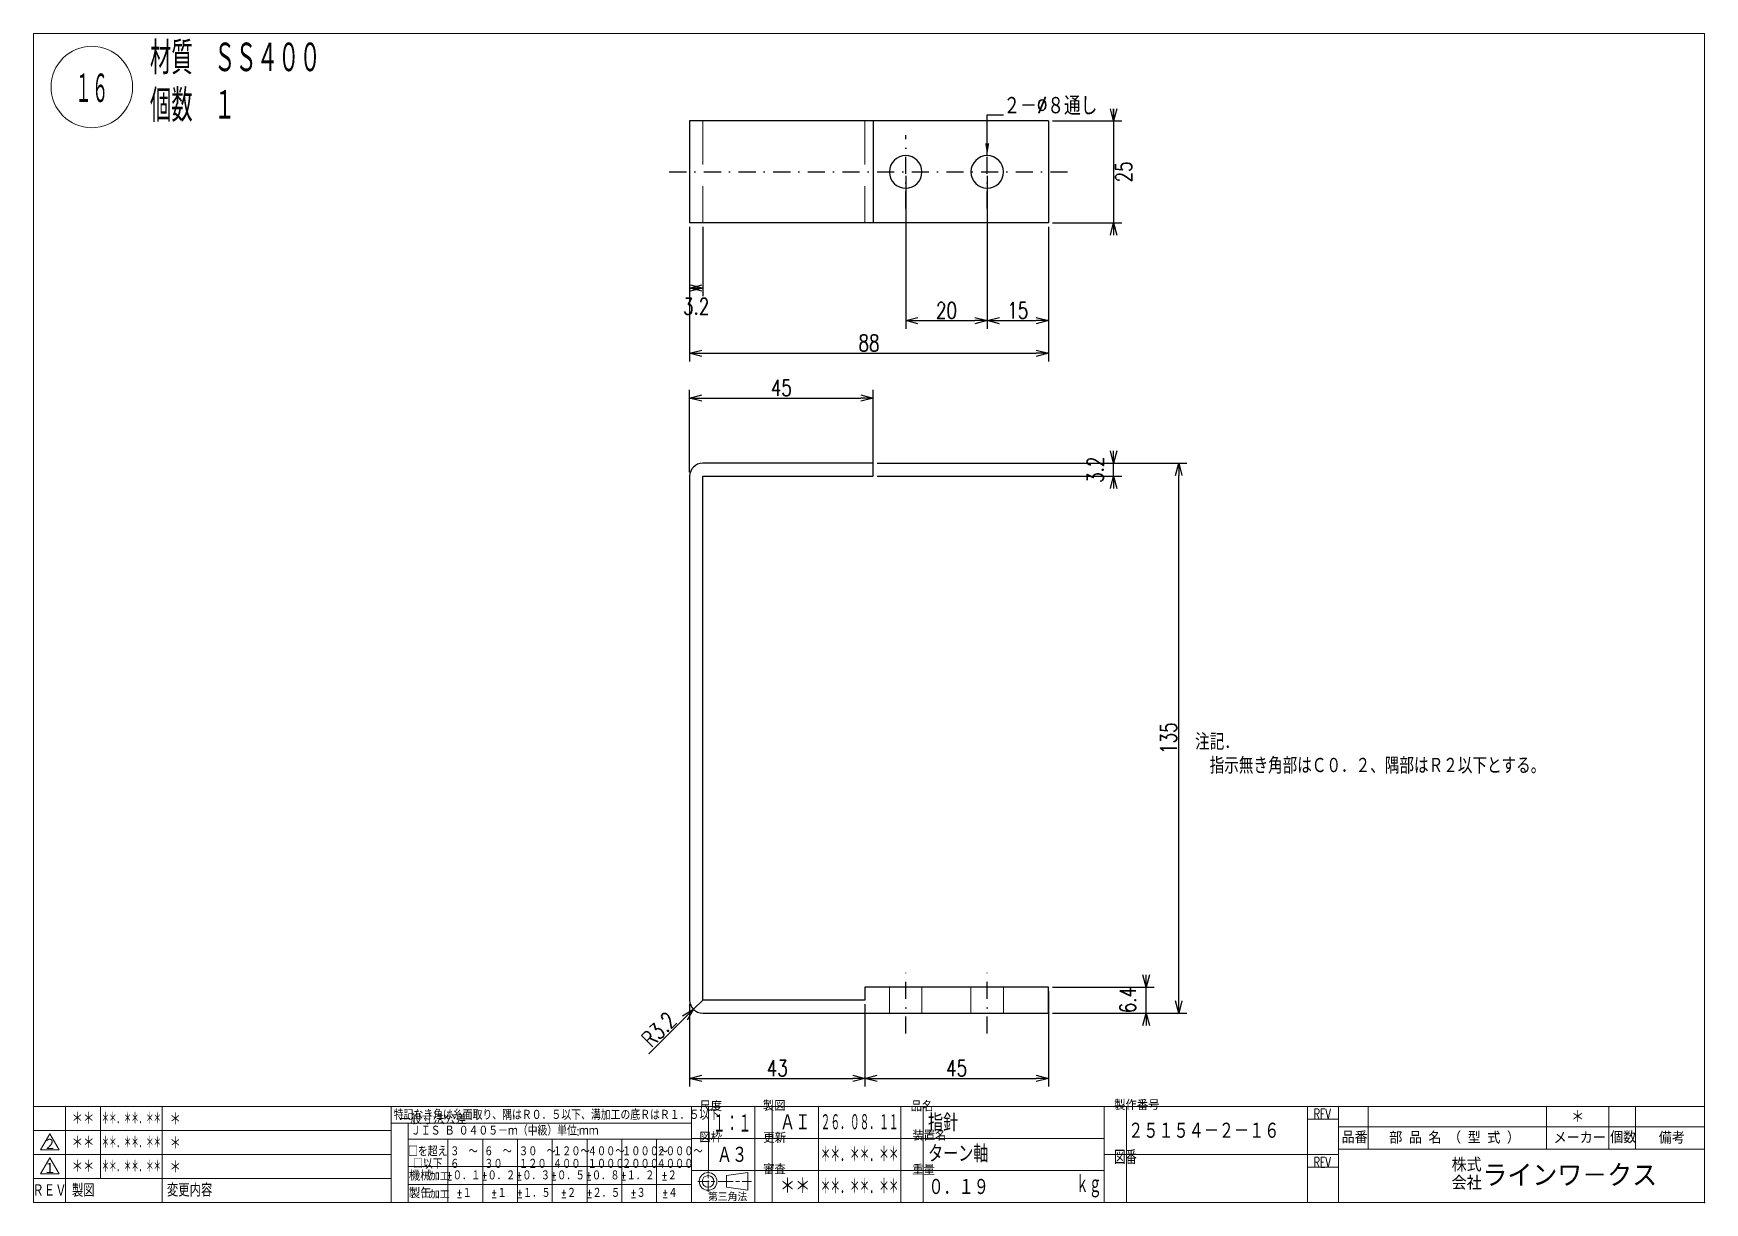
# Model space of a CAD drawing. Header units: millimetres. Extents: x 5 to 415, y 5 to 292.
import ezdxf

# ---------------------------------------------------------------- set-up
doc = ezdxf.new("R2010")
doc.units = ezdxf.units.MM
doc.header["$LTSCALE"] = 8.4
doc.linetypes.add('DASHDOT', pattern=[1, 0.5, -0.25, 0, -0.25])
doc.linetypes.add('HIDDEN', pattern=[1.905, 1.27, -0.635])
for name, color, linetype in [('1', 7, 'CONTINUOUS'), ('2', 7, 'CONTINUOUS'), ('254', 7, 'CONTINUOUS')]:
    doc.layers.add(name, color=color, linetype=linetype)
doc.styles.add('GMM001', font='txt.shx', dxfattribs={"bigfont": 'bigfont.shx'})
doc.styles.add('GMM003', font='txt.shx', dxfattribs={"width": 0.91125, "bigfont": 'bigfont.shx'})
doc.styles.add('GMM004', font='txt.shx', dxfattribs={"width": 0.666667, "bigfont": 'bigfont.shx'})
doc.styles.add('GMM007', font='txt.shx', dxfattribs={"width": 0.625, "bigfont": 'bigfont.shx'})
doc.styles.add('GMM008', font='txt.shx', dxfattribs={"width": 0.8, "bigfont": 'bigfont.shx'})
doc.styles.add('GMM009', font='txt.shx', dxfattribs={"width": 0.493827, "bigfont": 'bigfont.shx'})
doc.styles.add('GMM010', font='txt.shx', dxfattribs={"width": 0.7, "bigfont": 'bigfont.shx'})
doc.styles.add('GMM011', font='txt.shx', dxfattribs={"width": 0.95, "bigfont": 'bigfont.shx'})
doc.styles.add('GMM012', font='txt.shx', dxfattribs={"width": 1.066667, "bigfont": 'bigfont.shx'})
doc.styles.add('GMM014', font='txt.shx', dxfattribs={"width": 0.827273, "bigfont": 'bigfont.shx'})
doc.styles.add('GMM015', font='txt.shx', dxfattribs={"width": 0.411523, "bigfont": 'bigfont.shx'})
doc.styles.add('STANDARD1', font='TXT', dxfattribs={"bigfont": 'BIGFONT'})
doc.styles.add('VF001', font='txt.shx', dxfattribs={"width": 0.548697})
doc.styles.add('VF002', font='txt.shx', dxfattribs={"width": 0.428571})
doc.styles.add('VF003', font='txt.shx', dxfattribs={"width": 0.75})
doc.dimstyles.new('GEN001', dxfattribs={"dimtxt": 4, "dimasz": 3, "dimexe": 2, "dimexo": 1, "dimgap": 0.5, "dimtad": 3, "dimdsep": 46, "dimtxsty": 'VF003', "dimblk1": 'OPEN30', "dimblk2": 'OPEN30', "dimsah": 1, "dimcen": 1, "dimclrd": 3, "dimclre": 3, "dimclrt": 7, "dimazin": 3, "dimtfac": 1, "dimtmove": 0, "dimatfit": 3})
doc.dimstyles.new('GEN002', dxfattribs={"dimtxt": 4, "dimasz": 3, "dimexe": 2, "dimexo": 1, "dimgap": 0.5, "dimtad": 3, "dimdsep": 46, "dimtxsty": 'VF003', "dimblk1": 'OPEN30', "dimblk2": 'OPEN30', "dimsah": 1, "dimcen": 1, "dimclrd": 3, "dimclre": 3, "dimclrt": 7, "dimazin": 3, "dimtfac": 1, "dimtmove": 0, "dimatfit": 3})
doc.dimstyles.new('GEN003', dxfattribs={"dimtxt": 4, "dimasz": 3, "dimexe": 2, "dimexo": 1, "dimgap": 0.5, "dimtad": 3, "dimdsep": 46, "dimtxsty": 'VF003', "dimblk1": 'OPEN30', "dimblk2": 'OPEN30', "dimsah": 1, "dimcen": 1, "dimclrd": 3, "dimclre": 3, "dimclrt": 7, "dimazin": 3, "dimtfac": 1, "dimtmove": 0, "dimatfit": 3})
doc.dimstyles.new('GEN004', dxfattribs={"dimtxt": 4, "dimasz": 3, "dimexe": 2, "dimexo": 1, "dimgap": 0.5, "dimtad": 3, "dimdsep": 46, "dimtxsty": 'VF003', "dimblk1": 'OPEN30', "dimblk2": 'OPEN30', "dimsah": 1, "dimcen": 1, "dimclrd": 3, "dimclre": 3, "dimclrt": 7, "dimazin": 3, "dimtfac": 1, "dimtmove": 0, "dimatfit": 3})
doc.dimstyles.new('GEN005', dxfattribs={"dimtxt": 4, "dimasz": 3, "dimexe": 2, "dimexo": 1, "dimgap": 0.5, "dimtad": 3, "dimdsep": 46, "dimtxsty": 'VF003', "dimblk1": 'OPEN30', "dimblk2": 'OPEN30', "dimsah": 1, "dimcen": 1, "dimclrd": 3, "dimclre": 3, "dimclrt": 7, "dimazin": 3, "dimtfac": 1, "dimtmove": 0, "dimatfit": 3})
doc.dimstyles.new('GEN006', dxfattribs={"dimtxt": 4, "dimasz": 3, "dimexe": 2, "dimexo": 1, "dimgap": 0.5, "dimtad": 3, "dimdsep": 46, "dimtxsty": 'VF003', "dimblk1": 'OPEN30', "dimblk2": 'OPEN30', "dimsah": 1, "dimcen": 1, "dimclrd": 3, "dimclre": 3, "dimclrt": 7, "dimazin": 3, "dimtfac": 1, "dimtmove": 0, "dimatfit": 3})
doc.dimstyles.new('GEN007', dxfattribs={"dimtxt": 4, "dimasz": 3, "dimexe": 2, "dimexo": 1, "dimgap": 0.5, "dimtad": 3, "dimdsep": 46, "dimtxsty": 'VF003', "dimblk1": 'OPEN30', "dimblk2": 'OPEN30', "dimsah": 1, "dimcen": 1, "dimclrd": 3, "dimclre": 3, "dimclrt": 7, "dimazin": 3, "dimtfac": 1, "dimtmove": 0, "dimatfit": 3})
doc.dimstyles.new('GEN008', dxfattribs={"dimtxt": 4, "dimasz": 3, "dimexe": 2, "dimexo": 1, "dimgap": 0.5, "dimtad": 3, "dimdsep": 46, "dimtxsty": 'VF003', "dimblk1": 'OPEN30', "dimblk2": 'OPEN30', "dimsah": 1, "dimcen": 1, "dimclrd": 3, "dimclre": 3, "dimclrt": 7, "dimazin": 3, "dimtfac": 1, "dimtmove": 0, "dimatfit": 3})
doc.dimstyles.new('GEN009', dxfattribs={"dimtxt": 4, "dimasz": 3, "dimexe": 2, "dimexo": 1, "dimgap": 0.5, "dimtad": 3, "dimdsep": 46, "dimtxsty": 'VF003', "dimblk1": 'OPEN30', "dimblk2": 'OPEN30', "dimsah": 1, "dimcen": 1, "dimclrd": 3, "dimclre": 3, "dimclrt": 7, "dimazin": 3, "dimtfac": 1, "dimtmove": 0, "dimatfit": 3})
doc.dimstyles.new('GEN010', dxfattribs={"dimtxt": 4, "dimasz": 3, "dimexe": 2, "dimexo": 1, "dimgap": 0.5, "dimtad": 3, "dimdsep": 46, "dimtxsty": 'VF003', "dimblk1": 'OPEN30', "dimblk2": 'OPEN30', "dimsah": 1, "dimcen": 1, "dimclrd": 3, "dimclre": 3, "dimclrt": 7, "dimazin": 3, "dimtfac": 1, "dimtmove": 0, "dimatfit": 3})
doc.dimstyles.new('GEN011', dxfattribs={"dimtxt": 4, "dimasz": 3, "dimexe": 2, "dimexo": 1, "dimgap": 0.5, "dimtad": 3, "dimdsep": 46, "dimtxsty": 'VF003', "dimblk1": 'OPEN30', "dimblk2": 'OPEN30', "dimsah": 1, "dimcen": 1, "dimclrd": 3, "dimclre": 3, "dimclrt": 7, "dimazin": 3, "dimtfac": 1, "dimtmove": 0, "dimatfit": 3})
doc.dimstyles.new('GEN012', dxfattribs={"dimtxt": 4, "dimasz": 3, "dimexe": 2, "dimexo": 1, "dimgap": 0.5, "dimtad": 3, "dimdsep": 46, "dimtxsty": 'VF003', "dimblk1": 'OPEN30', "dimblk2": 'OPEN30', "dimsah": 1, "dimcen": 1, "dimclrd": 3, "dimclre": 3, "dimclrt": 7, "dimazin": 3, "dimtfac": 1, "dimtmove": 0, "dimatfit": 3})
doc.dimstyles.new('GENLDR', dxfattribs={"dimtxt": 4, "dimasz": 3, "dimexe": 2, "dimexo": 1, "dimgap": 0.5, "dimtad": 3, "dimdsep": 46, "dimtxsty": 'VF003', "dimblk1": 'OPEN30', "dimblk2": 'OPEN30', "dimsah": 1, "dimcen": 1, "dimclrd": 3, "dimclre": 3, "dimclrt": 7, "dimazin": 3, "dimtfac": 1, "dimtmove": 0, "dimatfit": 3})

# ---------------------------------------------------------------- blocks, each defined once
blk = doc.blocks.new('BLOCK004')
at = {"layer": '2', "color": 7, "linetype": 'CONTINUOUS', "lineweight": 20}
for p, q in [((170.52, 12.75), (170.52, 12.12)), ((168.04, 10.2), (170.8, 10.2)), ((170.52, 11.88), (170.52, 10.97)), ((170.52, 10.45), (170.52, 7.67)), ((171.25, 10.2), (172.2, 10.2)), ((172.99, 10.2), (176.68, 10.2)), ((177.3, 10.2), (178.25, 10.2)), ((178.92, 10.2), (181.17, 10.2))]:
    blk.add_line(p, q, dxfattribs=at)
blk.add_lwpolyline([(175.06, 11.63), (180.26, 12.38), (180.26, 8.02), (175.06, 8.76)], close=True, dxfattribs=at)
for radius in [2.18, 1.44]:
    blk.add_circle((170.52, 10.2), radius, dxfattribs=at)
blk = doc.blocks.new('BLOCK005')
at = {"layer": '2', "color": 3, "linetype": 'CONTINUOUS', "lineweight": 9}
for p, q in [((92.76, 24.47), (166.44, 24.47)), ((96.97, 20.55), (166.44, 20.55)), ((106.7, 20.55), (106.7, 5)), ((115.24, 20.55), (115.24, 5)), ((123.77, 20.55), (123.77, 5)), ((132.3, 20.55), (132.3, 5)), ((140.84, 20.55), (140.84, 5)), ((149.37, 20.55), (149.37, 5)), ((157.9, 20.55), (157.9, 5)), ((96.97, 13.85), (106.7, 13.85)), ((106.7, 13.85), (115.24, 13.85)), ((115.24, 13.85), (123.77, 13.85)), ((123.77, 13.85), (132.3, 13.85)), ((132.3, 13.85), (140.84, 13.85)), ((140.84, 13.85), (149.37, 13.85)), ((149.37, 13.85), (157.9, 13.85)), ((157.9, 13.85), (166.44, 13.85)), ((96.97, 9.42), (106.7, 9.42)), ((106.7, 9.42), (115.24, 9.42)), ((115.24, 9.42), (123.77, 9.42)), ((123.77, 9.42), (132.3, 9.42)), ((132.3, 9.42), (140.84, 9.42)), ((140.84, 9.42), (149.37, 9.42)), ((149.37, 9.42), (157.9, 9.42)), ((157.9, 9.42), (166.44, 9.42))]:
    blk.add_line(p, q, dxfattribs=at)
at = {"layer": '2', "color": 1, "linetype": 'CONTINUOUS', "lineweight": 15}
blk.add_lwpolyline([(92.76, 5), (166.44, 5), (166.44, 28.59), (92.76, 28.59)], close=True, dxfattribs=at)
at = {"layer": '254', "color": 3, "linetype": 'CONTINUOUS', "lineweight": 9}
blk.add_line((96.97, 5), (96.97, 24.47), dxfattribs=at)
at = {"layer": '254', "color": 3, "lineweight": 9, "style": 'STANDARD1', "width": 1.0935}
blk.add_text('一般寸法公差', height=2.311, dxfattribs=at).set_placement((94.7, 24.26))
at = {"layer": '254', "color": 3, "lineweight": 9, "insert": (93.39, 26.56), "char_height": 2.5425, "attachment_point": 4, "line_spacing_factor": 0.8, "style": 'GMM014'}
blk.add_mtext('\\T1.000000;特記なき角は糸面取り、隅はＲ０．５以下、溝加工の底ＲはＲ１．５以下', dxfattribs=at)
at = {"layer": '254', "color": 7, "lineweight": 20, "line_spacing_factor": 0.8}
for s, insert, char_height, attachment_point, style in [('\\W0.950000;\\T1.000000;ＪＩＳ\\W0.475000;\\T1.000000; \\W0.950000;\\T1.000000;Ｂ\\W0.475000;\\T1.000000; \\W0.950000;\\T1.000000;０４０５－ｍ（中級）単位\\W0.475000;\\T1.000000;:\\W0.950000;\\T1.000000;ｍｍ', (97.62, 22.59), 2.31134, 4, 'GMM011'), ('{\\T1.000000;□を超え}\\P{\\T1.000000;□以下}', (101.75, 18.7), 2.3113, 2, 'GMM011'), ('{\\T1.000000;３\u3000～}\\P{\\T1.000000;６}', (107.24, 18.7), 2.3113, 1, 'GMM010'), ('{\\T1.000000;６\u3000～}\\P{\\T1.000000;３０}', (115.59, 18.7), 2.3113, 1, 'GMM010'), ('{\\T1.000000;３０\u3000～}\\P{\\T1.000000;１２０}', (124.12, 18.7), 2.3113, 1, 'GMM010'), ('{\\T1.000000;１２０～}\\P{\\T1.000000;４００}', (132.43, 18.7), 2.3113, 1, 'GMM010'), ('{\\T1.000000;４００～}\\P{\\T1.000000;１０００}', (140.98, 18.7), 2.3113, 1, 'GMM010'), ('{\\T1.000000;１０００～}\\P{\\T1.000000;２０００}', (149.4, 18.7), 2.3113, 1, 'GMM010'), ('{\\T1.000000;２０００～}\\P{\\T1.000000;４０００}', (157.88, 18.7), 2.3113, 1, 'GMM010'), ('\\T1.000000;機械', (99.9, 11.63), 2.5425, 5, 'GMM001'), ('\\T1.000000;加工', (104.68, 11.34), 1.7335, 5, 'GMM012'), ('%%p\\T1.000000;０．１', (110.51, 11.63), 2.3113, 5, 'GMM010'), ('%%p\\T1.000000;０．２', (119.05, 11.63), 2.3113, 5, 'GMM010'), ('%%p\\T1.000000;０．３', (127.58, 11.63), 2.3113, 5, 'GMM010'), ('%%p\\T1.000000;０．５', (136.11, 11.63), 2.3113, 5, 'GMM010'), ('%%p\\T1.000000;０．８', (144.65, 11.63), 2.3113, 5, 'GMM010'), ('%%p\\T1.000000;１．２', (153.18, 11.63), 2.3113, 5, 'GMM010'), ('%%p\\T1.000000;２', (160.98, 11.63), 2.3113, 5, 'GMM010'), ('\\T1.000000;製缶', (99.9, 7.34), 2.5425, 5, 'GMM001'), ('%%p\\T1.000000;１', (110.66, 7.34), 2.3113, 5, 'GMM010'), ('%%p\\T1.000000;１', (119.2, 7.34), 2.3113, 5, 'GMM010'), ('%%p\\T1.000000;１．５', (127.73, 7.34), 2.3113, 5, 'GMM010'), ('%%p\\T1.000000;２', (136.26, 7.34), 2.3113, 5, 'GMM010'), ('%%p\\T1.000000;２．５', (144.8, 7.34), 2.3113, 5, 'GMM010'), ('%%p\\T1.000000;３', (153.33, 7.34), 2.3113, 5, 'GMM010'), ('%%p\\T1.000000;４', (161.13, 7.34), 2.3113, 5, 'GMM010'), ('\\T1.000000;加工', (104.68, 6.91), 1.7335, 5, 'GMM012')]:
    blk.add_mtext(s, dxfattribs=dict(at, insert=insert, char_height=char_height, attachment_point=attachment_point, style=style))
blk = doc.blocks.new('BLOCK006')
at = {"layer": '254', "color": 1, "linetype": 'CONTINUOUS', "lineweight": 15}
for p, q in [((9.02, 15.97), (6.7, 12.03)), ((9.02, 15.97), (11.33, 12.03)), ((11.33, 12.03), (6.7, 12.03))]:
    blk.add_line(p, q, dxfattribs=at)
at = {"layer": '254', "color": 7, "lineweight": 20, "insert": (9.02, 13.39), "char_height": 2.8434, "attachment_point": 5, "line_spacing_factor": 0.8, "style": 'GMM001'}
blk.add_mtext('\\T1.000000;１', dxfattribs=at)
blk = doc.blocks.new('BLOCK007')
at = {"layer": '254', "color": 1, "linetype": 'CONTINUOUS', "lineweight": 15}
for p, q in [((9.02, 21.86), (6.7, 17.93)), ((9.02, 21.86), (11.33, 17.93)), ((11.33, 17.93), (6.7, 17.93))]:
    blk.add_line(p, q, dxfattribs=at)
at = {"layer": '254', "color": 7, "lineweight": 20, "insert": (9.02, 19.29), "char_height": 2.8434, "attachment_point": 5, "line_spacing_factor": 0.8, "style": 'GMM001'}
blk.add_mtext('\\T1.000000;２', dxfattribs=at)
blk = doc.blocks.new('_OPEN30')
at = {"color": 0, "linetype": 'BYBLOCK'}
blk.add_line((0, 0), (-1, 0), dxfattribs=at)
blk.add_lwpolyline([(-1, 0.26), (0, 0), (-1, -0.26)], dxfattribs=at)
blk = doc.blocks.new('*D1')
at = {"color": 3}
for p, q in [((166, 244.5), (166, 211.5)), ((254, 244.5), (254, 211.5)), ((169, 213.5), (251, 213.5))]:
    blk.add_line(p, q, dxfattribs=at)
at = {"layer": 'Defpoints'}
for p in [(166, 245.5), (254, 245.5), (166, 213.5)]:
    blk.add_point(p, dxfattribs=at)
at = {"layer": '1', "color": 3, "xscale": 3, "yscale": 3, "rotation": 180}
blk.add_blockref('_OPEN30', (166, 213.5), dxfattribs=at)
at = {"layer": '1', "color": 3, "xscale": 3, "yscale": 3}
blk.add_blockref('_OPEN30', (254, 213.5), dxfattribs=at)
at = {"layer": '1', "color": 7, "insert": (210, 216), "char_height": 4, "attachment_point": 5, "style": 'VF003'}
blk.add_mtext('88', dxfattribs=at)
blk = doc.blocks.new('*D2')
at = {"color": 3}
for p, q in [((166, 53.7), (166, 33.5)), ((209, 53.7), (209, 33.5)), ((169, 35.5), (206, 35.5))]:
    blk.add_line(p, q, dxfattribs=at)
at = {"layer": 'Defpoints'}
for p in [(166, 54.7), (209, 54.7), (166, 35.5)]:
    blk.add_point(p, dxfattribs=at)
at = {"layer": '1', "color": 3, "xscale": 3, "yscale": 3, "rotation": 180}
blk.add_blockref('_OPEN30', (166, 35.5), dxfattribs=at)
at = {"layer": '1', "color": 3, "xscale": 3, "yscale": 3}
blk.add_blockref('_OPEN30', (209, 35.5), dxfattribs=at)
at = {"layer": '1', "color": 7, "insert": (187.5, 38), "char_height": 4, "attachment_point": 5, "style": 'VF003'}
blk.add_mtext('43', dxfattribs=at)
blk = doc.blocks.new('*D3')
at = {"color": 3}
for p, q in [((209, 53.7), (209, 33.5)), ((254, 56.9), (254, 33.5)), ((212, 35.5), (251, 35.5))]:
    blk.add_line(p, q, dxfattribs=at)
at = {"layer": 'Defpoints'}
for p in [(254, 57.9), (209, 54.7), (209, 35.5)]:
    blk.add_point(p, dxfattribs=at)
at = {"layer": '1', "color": 3, "xscale": 3, "yscale": 3, "rotation": 180}
blk.add_blockref('_OPEN30', (209, 35.5), dxfattribs=at)
at = {"layer": '1', "color": 3, "xscale": 3, "yscale": 3}
blk.add_blockref('_OPEN30', (254, 35.5), dxfattribs=at)
at = {"layer": '1', "color": 7, "insert": (231.5, 38), "char_height": 4, "attachment_point": 5, "style": 'VF003'}
blk.add_mtext('45', dxfattribs=at)
blk = doc.blocks.new('*D4')
at = {"color": 3}
for p, q in [((166, 184.3), (166, 204.5)), ((169, 202.5), (208, 202.5)), ((211, 184.3), (211, 204.5))]:
    blk.add_line(p, q, dxfattribs=at)
at = {"layer": 'Defpoints'}
for p in [(166, 202.5), (166, 183.3), (211, 183.3)]:
    blk.add_point(p, dxfattribs=at)
at = {"layer": '1', "color": 3, "xscale": 3, "yscale": 3, "rotation": 180}
blk.add_blockref('_OPEN30', (166, 202.5), dxfattribs=at)
at = {"layer": '1', "color": 3, "xscale": 3, "yscale": 3}
blk.add_blockref('_OPEN30', (211, 202.5), dxfattribs=at)
at = {"layer": '1', "color": 7, "insert": (188.5, 205), "char_height": 4, "attachment_point": 5, "style": 'VF003'}
blk.add_mtext('45', dxfattribs=at)
blk = doc.blocks.new('*D5')
at = {"color": 3}
for p, q in [((212, 186.5), (288, 186.5)), ((286, 54.5), (286, 183.5)), ((255, 51.5), (288, 51.5))]:
    blk.add_line(p, q, dxfattribs=at)
at = {"layer": 'Defpoints'}
for p in [(211, 186.5), (254, 51.5), (286, 51.5)]:
    blk.add_point(p, dxfattribs=at)
at = {"layer": '1', "color": 3, "xscale": 3, "yscale": 3}
for p, rotation in [((286, 186.5), 90), ((286, 51.5), 270)]:
    blk.add_blockref('_OPEN30', p, dxfattribs=dict(at, rotation=rotation))
at = {"layer": '1', "color": 7, "insert": (283.5, 119), "char_height": 4, "attachment_point": 5, "rotation": 90, "style": 'VF003'}
blk.add_mtext('135', dxfattribs=at)
blk = doc.blocks.new('*D6')
at = {"color": 3}
for p, q in [((255, 57.9), (280, 57.9)), ((278, 51.5), (278, 57.9)), ((255, 51.5), (280, 51.5))]:
    blk.add_line(p, q, dxfattribs=at)
at = {"layer": 'Defpoints'}
for p in [(254, 57.9), (254, 51.5), (278, 51.5)]:
    blk.add_point(p, dxfattribs=at)
at = {"layer": '1', "color": 3, "xscale": 3, "yscale": 3}
for p, rotation in [((278, 57.9), 270), ((278, 51.5), 90)]:
    blk.add_blockref('_OPEN30', p, dxfattribs=dict(at, rotation=rotation))
at = {"layer": '1', "color": 7, "insert": (273.5, 54.7), "char_height": 4, "attachment_point": 5, "rotation": 90, "style": 'VF003'}
blk.add_mtext('6.4', dxfattribs=at)
blk = doc.blocks.new('*D7')
at = {"color": 3}
for p, q in [((212, 186.5), (272, 186.5)), ((270, 183.3), (270, 186.5)), ((212, 183.3), (272, 183.3))]:
    blk.add_line(p, q, dxfattribs=at)
at = {"layer": 'Defpoints'}
for p in [(211, 186.5), (211, 183.3), (270, 183.3)]:
    blk.add_point(p, dxfattribs=at)
at = {"layer": '1', "color": 3, "xscale": 3, "yscale": 3}
for p, rotation in [((270, 186.5), 270), ((270, 183.3), 90)]:
    blk.add_blockref('_OPEN30', p, dxfattribs=dict(at, rotation=rotation))
at = {"layer": '1', "color": 7, "insert": (265.5, 184.9), "char_height": 4, "attachment_point": 5, "rotation": 90, "style": 'VF003'}
blk.add_mtext('3.2', dxfattribs=at)
blk = doc.blocks.new('*D8')
at = {"color": 3}
for p, q in [((169.2, 54.7), (166.94, 52.44)), ((164.82, 50.32), (155.98, 41.48))]:
    blk.add_line(p, q, dxfattribs=at)
at = {"layer": 'Defpoints'}
for p in [(169.2, 54.7), (166.94, 52.44)]:
    blk.add_point(p, dxfattribs=at)
at = {"layer": '1', "color": 3, "xscale": 3, "yscale": 3, "rotation": 45.000000000000085}
blk.add_blockref('_OPEN30', (166.94, 52.44), dxfattribs=at)
at = {"layer": '1', "color": 7, "insert": (158.45, 47.49), "char_height": 4, "attachment_point": 5, "rotation": 45, "style": 'VF003'}
blk.add_mtext('R3.2', dxfattribs=at)
blk = doc.blocks.new('*D9')
at = {"color": 3}
for p, q in [((270, 273.5), (270, 242.5)), ((255, 270.5), (272, 270.5)), ((255, 245.5), (272, 245.5))]:
    blk.add_line(p, q, dxfattribs=at)
at = {"layer": 'Defpoints'}
for p in [(254, 270.5), (270, 270.5), (254, 245.5)]:
    blk.add_point(p, dxfattribs=at)
at = {"layer": '1', "color": 3, "xscale": 3, "yscale": 3}
for p, rotation in [((270, 270.5), 270), ((270, 245.5), 90)]:
    blk.add_blockref('_OPEN30', p, dxfattribs=dict(at, rotation=rotation))
at = {"layer": '1', "color": 7, "insert": (272.5, 258), "char_height": 4, "attachment_point": 5, "rotation": 90, "style": 'VF003'}
blk.add_mtext('25', dxfattribs=at)
blk = doc.blocks.new('*D10')
at = {"color": 3}
for p, q in [((166, 244.5), (166, 227.5)), ((169.2, 244.5), (169.2, 227.5)), ((169.2, 229.5), (166, 229.5))]:
    blk.add_line(p, q, dxfattribs=at)
at = {"layer": 'Defpoints'}
for p in [(166, 245.5), (169.2, 245.5), (169.2, 229.5)]:
    blk.add_point(p, dxfattribs=at)
at = {"layer": '1', "color": 3, "xscale": 3, "yscale": 3, "rotation": 180}
blk.add_blockref('_OPEN30', (166, 229.5), dxfattribs=at)
at = {"layer": '1', "color": 3, "xscale": 3, "yscale": 3}
blk.add_blockref('_OPEN30', (169.2, 229.5), dxfattribs=at)
at = {"layer": '1', "color": 7, "insert": (167.6, 225), "char_height": 4, "attachment_point": 5, "style": 'VF003'}
blk.add_mtext('3.2', dxfattribs=at)
blk = doc.blocks.new('*D11')
at = {"color": 3}
for p, q in [((219, 257), (219, 219.5)), ((239, 257), (239, 219.5)), ((222, 221.5), (236, 221.5))]:
    blk.add_line(p, q, dxfattribs=at)
at = {"layer": 'Defpoints'}
for p in [(219, 258), (239, 258), (219, 221.5)]:
    blk.add_point(p, dxfattribs=at)
at = {"layer": '1', "color": 3, "xscale": 3, "yscale": 3, "rotation": 180}
blk.add_blockref('_OPEN30', (219, 221.5), dxfattribs=at)
at = {"layer": '1', "color": 3, "xscale": 3, "yscale": 3}
blk.add_blockref('_OPEN30', (239, 221.5), dxfattribs=at)
at = {"layer": '1', "color": 7, "insert": (229, 224), "char_height": 4, "attachment_point": 5, "style": 'VF003'}
blk.add_mtext('20', dxfattribs=at)
blk = doc.blocks.new('*D12')
at = {"color": 3}
for p, q in [((239, 257), (239, 219.5)), ((254, 244.5), (254, 219.5)), ((242, 221.5), (251, 221.5))]:
    blk.add_line(p, q, dxfattribs=at)
at = {"layer": 'Defpoints'}
for p in [(239, 258), (254, 245.5), (239, 221.5)]:
    blk.add_point(p, dxfattribs=at)
at = {"layer": '1', "color": 3, "xscale": 3, "yscale": 3, "rotation": 180}
blk.add_blockref('_OPEN30', (239, 221.5), dxfattribs=at)
at = {"layer": '1', "color": 3, "xscale": 3, "yscale": 3}
blk.add_blockref('_OPEN30', (254, 221.5), dxfattribs=at)
at = {"layer": '1', "color": 7, "insert": (246.5, 224), "char_height": 4, "attachment_point": 5, "style": 'VF003'}
blk.add_mtext('15', dxfattribs=at)

msp = doc.modelspace()

# ---------------------------------------------------------------- linework, layer by layer
at = {"color": 7, "linetype": 'Continuous', "lineweight": 25}
for p, q in [((166, 270.5), (166, 245.5)), ((169.2, 270.5), (166, 270.5)), ((211, 270.5), (169.2, 270.5)), ((211, 270.5), (211, 245.5)), ((254, 270.5), (211, 270.5)), ((254, 270.5), (254, 245.5)), ((169.2, 245.5), (166, 245.5)), ((211, 245.5), (169.2, 245.5)), ((254, 245.5), (211, 245.5)), ((211, 186.5), (169.2, 186.5)), ((211, 183.3), (211, 186.5)), ((166, 183.3), (166, 54.7)), ((169.2, 183.3), (211, 183.3)), ((169.2, 54.7), (169.2, 183.3)), ((209, 57.9), (209, 54.7)), ((254, 57.9), (209, 57.9)), ((254, 51.5), (254, 57.9)), ((209, 54.7), (169.2, 54.7)), ((169.2, 51.5), (254, 51.5))]:
    msp.add_line(p, q, dxfattribs=at)
at = {"color": 7, "linetype": 'HIDDEN', "lineweight": 18}
for p, q in [((169.2, 270.5), (169.2, 245.5)), ((209, 270.5), (209, 245.5)), ((215, 51.5), (215, 57.9)), ((223, 51.5), (223, 57.9)), ((235, 51.5), (235, 57.9)), ((243, 51.5), (243, 57.9))]:
    msp.add_line(p, q, dxfattribs=at)
at = {"color": 3, "linetype": 'DASHDOT'}
for p, q in [((219, 249), (219, 267)), ((239, 249), (239, 267)), ((161, 258), (259, 258)), ((219, 46.5), (219, 62.9)), ((239, 46.5), (239, 62.9))]:
    msp.add_line(p, q, dxfattribs=at)
at = {"color": 7, "linetype": 'Continuous', "lineweight": 25}
for centre, radius, start, end in [((219, 258), 4, 0, 180), ((239, 258), 4, 0, 180), ((219, 258), 4, 180, 0), ((239, 258), 4, 180, 0), ((169.2, 183.3), 3.2, 90, 180), ((169.2, 54.7), 3.2, 180, -90)]:
    msp.add_arc(centre, radius, start, end, dxfattribs=at)
at = {"layer": '1', "color": 3, "linetype": 'CONTINUOUS', "lineweight": 9}
for p, q in [((92.76, 28.59), (92.76, 5)), ((166.437, 28.59), (202.243, 28.59)), ((217.829, 28.59), (202.243, 28.59)), ((267.713, 28.59), (267.713, 5)), ((325.18, 25.412), (325.18, 5)), ((182.023, 20.726), (217.829, 20.726)), ((182.023, 12.863), (217.829, 12.863))]:
    msp.add_line(p, q, dxfattribs=at)
at = {"layer": '1', "color": 7, "linetype": 'CONTINUOUS', "lineweight": 20}
msp.add_lwpolyline([(5, 292), (5, 5), (415, 5), (415, 292)], close=True, dxfattribs=at)
at = {"layer": '1', "color": 3}
msp.add_point((415, 5), dxfattribs=at)
at = {"layer": '2', "color": 3, "linetype": 'CONTINUOUS', "lineweight": 9}
for p, q in [((166.437, 20.726), (182.023, 20.726)), ((166.437, 12.863), (182.023, 12.863))]:
    msp.add_line(p, q, dxfattribs=at)
at = {"layer": '254', "color": 3, "linetype": 'CONTINUOUS', "lineweight": 9}
for p, q in [((5, 28.59), (92.76, 28.59)), ((5, 18.526), (5, 28.59)), ((12.898, 22.692), (12.898, 28.554)), ((21.428, 22.692), (21.428, 28.554)), ((36.593, 22.692), (36.593, 28.554)), ((166.437, 20.632), (166.437, 28.59)), ((170.65, 28.59), (170.65, 12.863)), ((181.97, 20.632), (181.97, 28.59)), ((186.236, 20.632), (186.236, 28.59)), ((197.609, 20.632), (197.609, 28.59)), ((217.163, 28.59), (325.18, 28.59)), ((217.829, 5), (217.829, 28.59)), ((223.305, 5), (223.305, 28.59)), ((267.713, 5), (267.713, 28.59)), ((273.189, 16.795), (273.189, 28.59)), ((317.598, 28.589), (317.598, 16.795)), ((317.598, 25.472), (325.18, 25.472)), ((325.18, 23.59), (325.18, 28.59)), ((325.18, 28.59), (415, 28.59)), ((332.47, 23.59), (332.47, 28.59)), ((376.21, 23.59), (376.21, 28.59)), ((391.519, 23.59), (391.519, 28.59)), ((398.08, 23.59), (398.08, 28.59)), ((5, 22.692), (92.76, 22.692)), ((12.898, 16.795), (12.898, 22.657)), ((21.428, 16.795), (21.428, 22.657)), ((36.593, 16.795), (36.593, 22.657)), ((166.437, 12.816), (166.437, 20.632)), ((181.97, 12.816), (181.97, 20.632)), ((186.236, 12.816), (186.236, 20.632)), ((197.609, 12.816), (197.609, 20.632)), ((217.829, 20.726), (267.713, 20.726)), ((325.18, 23.59), (415, 23.59)), ((325.18, 18.122), (325.18, 23.59)), ((332.47, 18.122), (332.47, 23.59)), ((376.21, 18.122), (376.21, 23.59)), ((391.519, 18.122), (391.519, 23.59)), ((398.08, 18.122), (398.08, 23.59)), ((5, 11.804), (5, 18.567)), ((5, 16.795), (92.76, 16.795)), ((12.898, 10.897), (12.898, 16.759)), ((21.428, 10.897), (21.428, 16.759)), ((36.593, 10.897), (36.593, 16.759)), ((267.713, 16.795), (325.18, 16.795)), ((273.189, 5), (273.189, 16.795)), ((317.598, 16.795), (317.598, 5)), ((325.18, 5), (325.18, 18.122)), ((325.18, 18.122), (415, 18.122)), ((166.437, 5), (166.437, 12.816)), ((181.97, 5), (181.97, 12.816)), ((186.236, 5), (186.236, 12.816)), ((197.609, 5), (197.609, 12.816)), ((217.829, 12.863), (267.713, 12.863)), ((317.598, 13.678), (325.18, 13.678)), ((5, 5), (5, 11.763)), ((5, 10.897), (92.76, 10.897)), ((12.898, 5), (12.898, 10.862)), ((36.593, 5), (36.593, 10.862))]:
    msp.add_line(p, q, dxfattribs=at)
at = {"layer": '254', "color": 7, "linetype": 'CONTINUOUS', "lineweight": 20}
msp.add_line((217.829, 5), (217.829, 28.59), dxfattribs=at)
at = {"layer": '254', "color": 3, "linetype": 'CONTINUOUS', "lineweight": 9}
msp.add_circle((19.324, 278.844), 10, dxfattribs=at)

# ---------------------------------------------------------------- block references
for name in ['BLOCK005', 'BLOCK007', 'BLOCK006', 'BLOCK004']:
    msp.add_blockref(name, (0, 0))

# ---------------------------------------------------------------- texts
for s, insert, char_height, attachment_point, style in [('\\T1.000000;材質\u3000ＳＳ４００\u3000\\P\\T1.000000;個数\u3000１', (33.595, 280.001), 7, 4, 'VF001'), ('\\T1.000000;１６', (19.324, 275.03), 7, 8, 'VF002'), ('注記．\\P\u3000指示無き角部はＣ０．２、隅部はＲ２以下とする。', (290, 120), 3.5, 1, 'VF003'), ('\\T1.000000;１：１', (176.415, 22.446), 4.2124, 8, 'VF001'), ('\\T1.000000;ＡＩ', (191.878, 22.586), 4.2124, 8, 'GMM008'), ('\\T1.000000;２６．０８．１１', (207.705, 22.586), 4.2124, 8, 'GMM009'), ('\\T1.000000;指針', (224.477, 22.51), 4.2124, 7, 'GMM008'), ('\\T1.000000;２５１５４－２－１６', (273.605, 20.498), 4.2124, 7, 'GMM008'), ('\\T1.000000;＊＊．＊＊．＊＊', (207.705, 14.722), 4.2124, 8, 'GMM009'), ('\\T1.000000;ターン軸', (224.477, 14.877), 4.2124, 7, 'GMM008'), ('\\T1.000000;０．１９', (224.593, 6.704), 4.21241, 7, 'GMM008')]:
    msp.add_mtext(s, dxfattribs=dict(insert=insert, char_height=char_height, attachment_point=attachment_point, style=style))
at = {"layer": '1', "insert": (243, 272), "char_height": 4, "attachment_point": 7, "style": 'VF003'}
msp.add_mtext('\\A1;２－%%c８通し', dxfattribs=at)
at = {"layer": '254', "color": 3, "lineweight": 9, "style": 'STANDARD1'}
for s, p in [('尺度', (168.381, 27.434)), ('製図', (183.966, 27.532)), ('品名', (220.236, 27.409)), ('製作番号', (270.149, 27.713)), ('図枠', (168.381, 19.758)), ('更新', (184.08, 19.653)), ('装置名', (220.638, 20.213)), ('審査', (184.023, 11.916)), ('重量', (220.593, 11.804))]:
    msp.add_text(s, height=2.5274, dxfattribs=at).set_placement(p)
at = {"layer": '254', "color": 3, "lineweight": 9, "style": 'STANDARD1', "width": 0.75}
msp.add_text('図番', height=3.3699, dxfattribs=at).set_placement((270.149, 14.456))
at = {"layer": '254', "color": 7, "lineweight": 20, "line_spacing_factor": 0.8}
for s, insert, char_height, attachment_point, style in [('\\T1.000000;＊＊', (17.163, 24.122), 3.15931, 8, 'GMM008'), ('\\T1.000000;＊＊．＊＊．＊＊', (29.018, 24.122), 3.15931, 8, 'GMM015'), ('\\T1.000000;＊', (38.413, 23.958), 3.15931, 7, 'GMM008'), ('\\T1.000000;＊', (383.879, 24.456), 3.2, 8, 'GMM003'), ('\\T1.000000;＊＊', (17.163, 18.225), 3.15931, 8, 'GMM008'), ('\\T1.000000;＊＊．＊＊．＊＊', (29.018, 18.225), 3.15931, 8, 'GMM015'), ('\\T1.000000;＊', (38.413, 18.061), 3.15931, 7, 'GMM008'), ('\\T1.000000;Ａ３', (176.415, 14.583), 4.21241, 8, 'GMM008'), ('\\T1.000000;＊＊', (17.163, 12.327), 3.15931, 8, 'GMM008'), ('\\T1.000000;＊＊．＊＊．＊＊', (29.018, 12.327), 3.15931, 8, 'GMM015'), ('\\T1.000000;＊', (38.413, 12.164), 3.15931, 7, 'GMM008'), ('{\\T1.000000;株式}\\P{\\T1.000000;会社}', (352.948, 12.053), 3.33976, 4, 'GMM001'), ('\\T1.000000;ラインワ－クス', (360.498, 11.631), 5.56627, 4, 'GMM001'), ('\\T1.000000;＊＊', (191.878, 6.954), 4.21241, 8, 'GMM008'), ('\\T1.000000;＊＊．＊＊．＊＊', (207.705, 6.859), 4.21241, 8, 'GMM009'), ('\\T1.000000;ｋｇ', (267.09, 6.241), 4.62267, 9, 'GMM007')]:
    msp.add_mtext(s, dxfattribs=dict(at, insert=insert, char_height=char_height, attachment_point=attachment_point, style=style))
at = {"layer": '254', "color": 3, "lineweight": 9, "line_spacing_factor": 0.8}
for s, insert, char_height, attachment_point, style in [('\\T1.000000;REV', (319.117, 25.458), 2.52745, 7, 'GMM004'), ('\\T1.000000;品番', (325.919, 19.561), 2.916, 7, 'GMM001'), ('\\T1.500000;部品名（型式）', (354.471, 20.914), 2.916, 5, 'GMM001'), ('\\T1.000000;メーカー', (384.368, 20.914), 2.916, 5, 'GMM001'), ('\\T1.000000;個数', (391.831, 19.561), 2.916, 7, 'GMM001'), ('\\T1.000000;備考', (406.974, 20.914), 2.916, 5, 'GMM001'), ('\\T1.000000;REV', (319.117, 13.592), 2.52745, 7, 'GMM004'), ('\\T1.000000;ＲＥＶ', (8.949, 6.407), 3.15931, 8, 'GMM008'), ('\\T1.000000;製図', (17.228, 6.407), 3.15931, 8, 'GMM008'), ('\\T1.000000;変更内容', (43.316, 6.465), 3.15931, 8, 'GMM008'), ('\\T1.000000;第三角法', (170.511, 5.341), 1.84907, 7, 'GMM001')]:
    msp.add_mtext(s, dxfattribs=dict(at, insert=insert, char_height=char_height, attachment_point=attachment_point, style=style))

# ---------------------------------------------------------------- dimensions: what is measured, and where the dimension line sits
at = {"layer": '1'}
for base, p1, p2, dimstyle, picture, middle in [((270, 270.5), (254, 270.5), (254, 245.5), 'GEN009', '*D9', (272.5, 258)), ((270, 183.3), (211, 183.3), (211, 186.5), 'GEN007', '*D7', (265.5, 184.9)), ((286, 51.5), (254, 51.5), (211, 186.5), 'GEN005', '*D5', (283.5, 119)), ((278, 51.5), (254, 51.5), (254, 57.9), 'GEN006', '*D6', (273.5, 54.7))]:
    dim = msp.add_linear_dim(base=base, p1=p1, p2=p2, angle=90, dimstyle=dimstyle, dxfattribs=at)
    dim.commit()
    dim.dimension.update_dxf_attribs({"geometry": picture, "text_midpoint": middle})
for base, p1, p2, dimstyle, picture, middle in [((219, 221.5), (219, 258), (239, 258), 'GEN011', '*D11', (229, 224)), ((239, 221.5), (239, 258), (254, 245.5), 'GEN012', '*D12', (246.5, 224)), ((169.2, 229.5), (169.2, 245.5), (166, 245.5), 'GEN010', '*D10', (167.6, 225)), ((166, 213.5), (166, 245.5), (254, 245.5), 'GEN001', '*D1', (210, 216)), ((166, 202.5), (166, 183.3), (211, 183.3), 'GEN004', '*D4', (188.5, 205)), ((209, 35.5), (209, 54.7), (254, 57.9), 'GEN003', '*D3', (231.5, 38)), ((166, 35.5), (166, 54.7), (209, 54.7), 'GEN002', '*D2', (187.5, 38))]:
    dim = msp.add_linear_dim(base=base, p1=p1, p2=p2, dimstyle=dimstyle, dxfattribs=at)
    dim.commit()
    dim.dimension.update_dxf_attribs({"geometry": picture, "text_midpoint": middle})
dim = msp.add_radius_dim(center=(169.2, 54.7), mpoint=(166.937, 52.437), dimstyle='GEN008', override={"dimpost": 'R<>'}, dxfattribs=at)
dim.commit()
dim.dimension.update_dxf_attribs({"geometry": '*D8', "text_midpoint": (158.452, 47.488)})

# ---------------------------------------------------------------- leaders
msp.add_leader([(239, 262), (239, 272), (243, 272)], dimstyle='GENLDR', dxfattribs=at)

doc.saveas('drawing.dxf')
